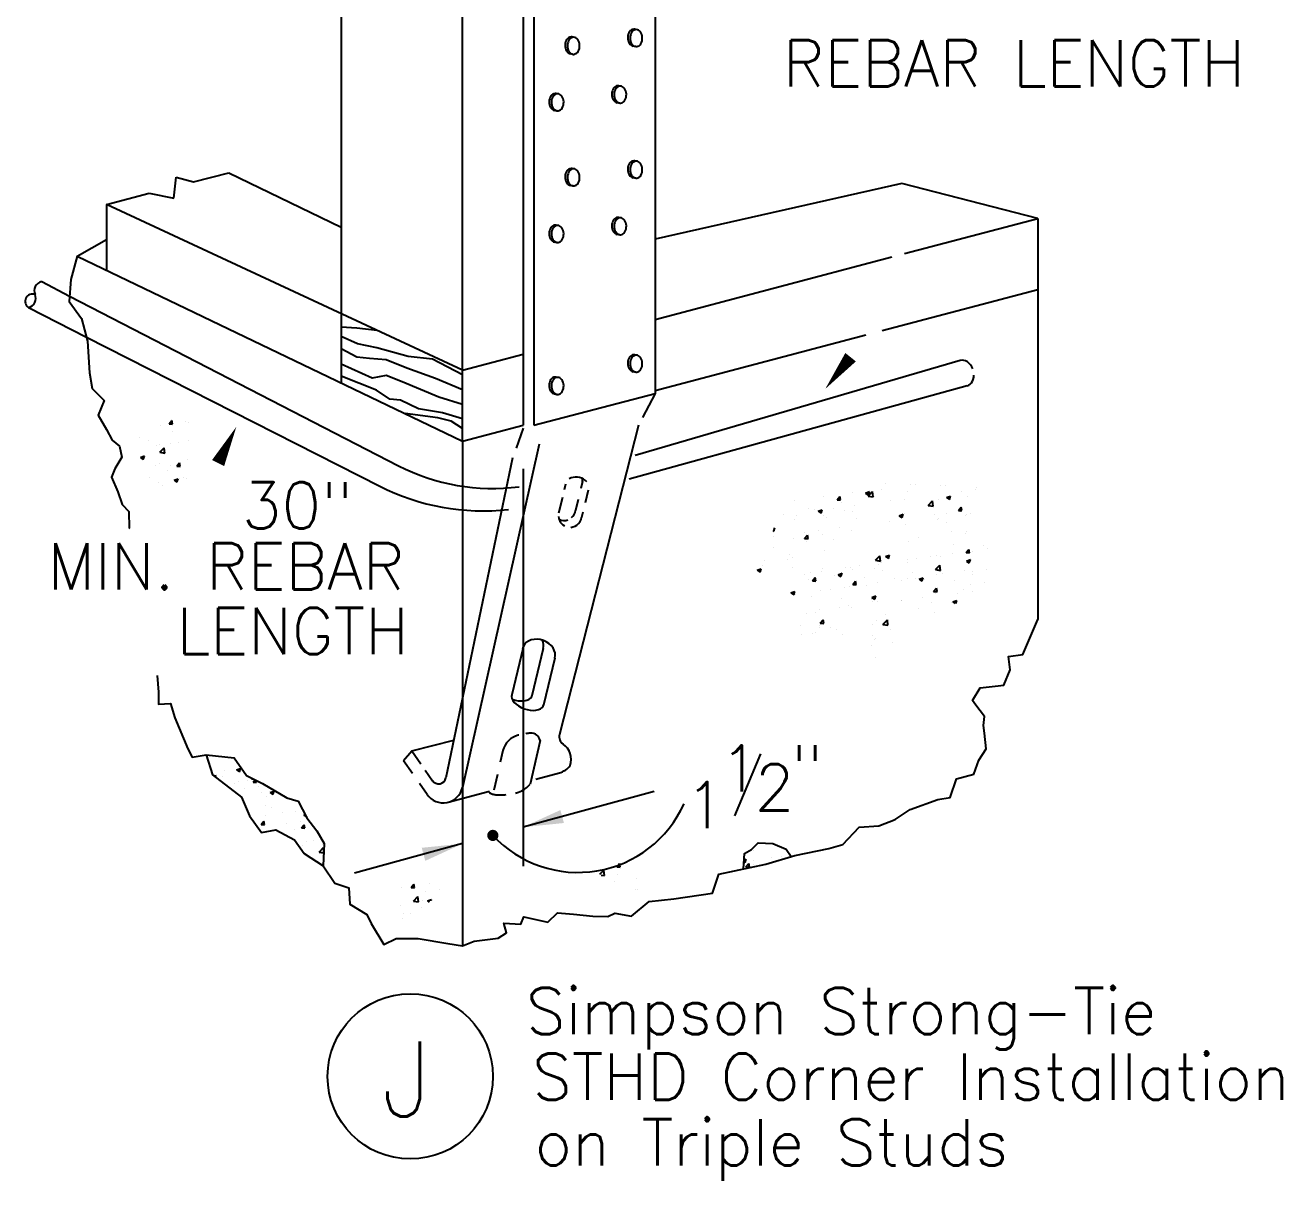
# Model space of a CAD drawing. Header units: inches. Extents: x 683 to 9753, y -6805 to 20230.
# Drawn here: x 8906.9 to 9042.7, y -3505.4 to -3380.5 of the extents above; entities that cross this region are included whole.
import ezdxf
from ezdxf.enums import TextEntityAlignment as Align

# ---------------------------------------------------------------- set-up
doc = ezdxf.new("R2010")
doc.units = ezdxf.units.IN
doc.header["$LTSCALE"] = 48
doc.header["$MEASUREMENT"] = 0
doc.linetypes.add('HIDDEN', pattern=[0.375, 0.25, -0.125])
for name, color, linetype in [('Dim', 1, 'Continuous'), ('DPIS-BL', 9, 'Continuous'), ('DPIS-TEXT', 7, 'Continuous')]:
    doc.layers.add(name, color=color, linetype=linetype)
doc.styles.add('SIMPLEX', font='simplex.shx', dxfattribs={"oblique": 15, "height": 4})
doc.styles.get("Standard").update_dxf_attribs({"font": 'simplex.shx', "oblique": 15})

# ---------------------------------------------------------------- blocks, each defined once
blk = doc.blocks.new('A$C1BDB07E1')
at = {"color": 6}
blk.add_circle((156.99, -286.81), 8.93, dxfattribs=at)
at = {"layer": 'Dim', "color": 6}
for p, q in [((169.2, -96.19), (169.2, -216.43)), ((149.54, -101.6), (149.54, -211.86)), ((162.65, -218.16), (162.65, -103.88)), ((131.44, -191.89), (131.71, -189.63)), ((131.71, -189.63), (133.59, -190.13)), ((133.59, -190.13), (137.39, -189.15)), ((137.39, -189.15), (149.54, -195.04)), ((124.17, -192.57), (128.79, -191.37)), ((128.79, -191.37), (131.44, -191.89)), ((210.11, -190.31), (183.43, -196.33)), ((210.11, -190.31), (209.47, -190.46)), ((224.78, -194.1), (210.11, -190.31)), ((162.65, -210.48), (124.17, -192.57)), ((124.17, -192.57), (124.17, -199.68)), ((210.37, -197.9), (224.78, -194.1)), ((224.78, -194.1), (224.78, -237.43)), ((121.01, -198.16), (124.17, -196.36)), ((121.01, -198.16), (162.65, -218.16)), ((183.43, -205), (209, -198.26)), ((207.98, -206.2), (224.78, -201.78)), ((183.43, -212.68), (206.22, -206.67)), ((162.65, -210.48), (169.2, -208.76)), ((162.65, -218.16), (169.2, -216.43))]:
    blk.add_line(p, q, dxfattribs=at)
at = {"layer": 'Dim', "color": 1}
for p, q in [((183.43, -107.42), (183.43, -213)), ((170.35, -108.92), (170.35, -216.45)), ((174.58, -176.36), (174.3, -176.31)), ((181.35, -175.53), (181.07, -175.48)), ((172.89, -180.63), (172.76, -180.6)), ((179.63, -181.64), (179.35, -181.6)), ((172.86, -182.47), (172.58, -182.43)), ((174.61, -188.74), (174.48, -188.71)), ((181.38, -187.91), (181.26, -187.88)), ((181.35, -189.75), (181.07, -189.71)), ((174.58, -190.58), (174.3, -190.54)), ((179.66, -194.02), (179.53, -193.99)), ((172.89, -194.85), (172.76, -194.82)), ((172.86, -196.7), (172.58, -196.65)), ((179.63, -195.87), (179.35, -195.82)), ((117.17, -200.92), (120.19, -202.48)), ((120.19, -202.48), (155.71, -220.82)), ((115.74, -203.72), (122.01, -206.91)), ((122.01, -206.91), (153.69, -223.02)), ((181.38, -208.86), (181.26, -208.84)), ((216.41, -209.44), (181.27, -219.71)), ((172.89, -211.27), (172.76, -211.24)), ((181.35, -210.71), (181.07, -210.67)), ((170.35, -216.45), (183.43, -213)), ((217.17, -212.19), (180.65, -222.26)), ((183.43, -213), (182.07, -215.61)), ((169.17, -216.77), (168.42, -218.91)), ((181.65, -216.42), (173.11, -249.85)), ((170.9, -218.48), (162.63, -255.59)), ((162.65, -218.16), (162.65, -272.71)), ((168.05, -219.96), (160.84, -254.56)), ((169.17, -221.16), (169.17, -264.11)), ((175.6, -222.52), (175.42, -223.27)), ((173.76, -222.8), (173.61, -223.43)), ((176.2, -223.46), (175.88, -224.84)), ((173.42, -224.24), (173.01, -225.94)), ((175.13, -224.48), (174.85, -225.65)), ((175.64, -225.84), (175.5, -226.4)), ((169.17, -240.45), (167.97, -245.56)), ((171.35, -240.58), (170.14, -245.69)), ((172.59, -241.6), (171.38, -246.71)), ((157.15, -251.64), (161.7, -250.46)), ((171.01, -250.52), (169.93, -255.25)), ((156.27, -252.67), (157.15, -251.64)), ((157.15, -251.64), (158.13, -253.05)), ((167, -251.58), (166.71, -252.85)), ((156.27, -252.67), (157.23, -254.06)), ((158.6, -253.72), (159.38, -254.86)), ((157.98, -255.14), (158.81, -256.33)), ((166.41, -254.19), (166.02, -255.88)), ((170.54, -254.68), (173.1, -254)), ((161.1, -257.18), (165.54, -256))]:
    blk.add_line(p, q, dxfattribs=at)
at = {"layer": 'Dim', "color": 2}
for p, q in [((181.38, -173.68), (181.26, -173.65)), ((174.61, -174.51), (174.48, -174.48)), ((179.66, -179.8), (179.53, -179.77)), ((172.86, -213.11), (172.58, -213.07)), ((131.17, -215.85), (131.17, -215.85)), ((130.01, -216.51), (130.01, -216.51)), ((130.93, -216.28), (131.22, -215.94)), ((130.93, -216.28), (131.29, -216.32)), ((131.2, -216.24), (131.2, -216.24)), ((131.29, -216.32), (131.22, -215.94)), ((131.34, -217.13), (131.34, -217.13)), ((132.73, -216.04), (132.73, -216.04)), ((133.08, -216.12), (133.08, -216.12)), ((127.79, -217.73), (127.79, -217.73)), ((128.68, -218.13), (128.68, -218.13)), ((129.93, -218.53), (129.93, -218.53)), ((131.13, -218.44), (131.13, -218.44)), ((131.93, -218.27), (131.93, -218.27)), ((133.01, -218.14), (133.01, -218.14)), ((127.85, -219.93), (128.28, -219.76)), ((127.85, -219.93), (128.15, -220.13)), ((128.15, -220.13), (128.28, -219.77)), ((129.6, -218.64), (129.6, -218.64)), ((129.92, -219.37), (130.39, -218.87)), ((129.92, -219.37), (130.46, -219.45)), ((130.46, -219.45), (130.39, -218.87)), ((129.52, -220.84), (129.52, -220.84)), ((129.86, -220.56), (129.86, -220.56)), ((131.09, -220.76), (131.09, -220.76)), ((131.77, -220.86), (132.07, -220.51)), ((131.77, -220.86), (132.14, -220.89)), ((131.83, -220.53), (131.83, -220.53)), ((132.14, -220.89), (132.07, -220.51)), ((132.93, -220.17), (132.93, -220.17)), ((128.78, -222.06), (128.78, -222.06)), ((129.78, -222.59), (129.78, -222.59)), ((130.74, -221.38), (130.74, -221.38)), ((131.48, -222.38), (131.91, -222.22)), ((131.48, -222.38), (131.78, -222.58)), ((131.78, -222.58), (131.91, -222.22)), ((132.02, -222.19), (132.02, -222.19)), ((132.54, -222.09), (132.54, -222.09)), ((132.86, -222.2), (132.86, -222.2)), ((130.23, -222.94), (130.23, -222.94)), ((204.8, -223.73), (204.8, -223.73)), ((206.18, -223.77), (206.61, -223.61)), ((206.18, -223.77), (206.48, -223.98)), ((206.44, -224.11), (206.91, -223.61)), ((206.48, -223.98), (206.61, -223.61)), ((206.98, -224.19), (206.91, -223.61)), ((207.88, -223.34), (207.88, -223.34)), ((208.36, -222.73), (208.36, -222.73)), ((210.7, -223.58), (210.7, -223.58)), ((211.04, -222.88), (211.04, -222.88)), ((211.61, -222.87), (211.61, -222.87)), ((214.24, -222.97), (214.24, -222.97)), ((214.86, -223), (214.86, -223)), ((216.49, -223.61), (216.49, -223.61)), ((218.02, -223.41), (218.02, -223.41)), ((218.11, -223.14), (218.11, -223.14)), ((198.52, -224.61), (198.52, -224.61)), ((201.68, -224.15), (201.68, -224.15)), ((203.11, -224.49), (203.41, -224.14)), ((203.11, -224.49), (203.48, -224.52)), ((203.48, -224.52), (203.41, -224.14)), ((203.6, -224.8), (203.6, -224.8)), ((204.98, -225.13), (204.98, -225.13)), ((206.44, -224.11), (206.98, -224.19)), ((207.15, -224.19), (207.15, -224.19)), ((208.82, -224.62), (208.82, -224.62)), ((210.35, -224.42), (210.35, -224.42)), ((212.93, -225.12), (213.41, -224.62)), ((212.93, -225.12), (213.47, -225.2)), ((213.47, -225.2), (213.41, -224.62)), ((214.09, -224.48), (214.09, -224.48)), ((214.93, -224.26), (215.35, -224.1)), ((214.93, -224.26), (215.23, -224.46)), ((215.23, -224.46), (215.35, -224.1)), ((216.21, -225.64), (216.5, -225.29)), ((216.57, -225.67), (216.5, -225.29)), ((217.16, -224.09), (217.16, -224.09)), ((197.31, -226.14), (197.31, -226.14)), ((198.45, -226.64), (198.45, -226.64)), ((198.71, -226.25), (198.71, -226.25)), ((200.05, -225.41), (200.05, -225.41)), ((200.68, -225.57), (200.68, -225.57)), ((201.07, -225.74), (201.49, -225.57)), ((201.07, -225.74), (201.37, -225.94)), ((201.15, -225.63), (201.15, -225.63)), ((201.37, -225.94), (201.49, -225.57)), ((201.61, -226.18), (201.61, -226.18)), ((201.96, -226.38), (201.96, -226.38)), ((202.67, -225.43), (202.67, -225.43)), ((203.93, -225.7), (203.93, -225.7)), ((204.73, -225.75), (204.73, -225.75)), ((205.21, -226.52), (205.21, -226.52)), ((209.81, -226.22), (210.24, -226.06)), ((209.81, -226.22), (210.12, -226.43)), ((210.12, -226.43), (210.24, -226.06)), ((210.42, -225.98), (210.42, -225.98)), ((213.67, -226.11), (213.67, -226.11)), ((213.99, -226.6), (213.99, -226.6)), ((214.02, -226.5), (214.02, -226.5)), ((214.89, -226.01), (214.89, -226.01)), ((216.21, -225.64), (216.57, -225.67)), ((216.42, -225.81), (216.42, -225.81)), ((216.92, -226.25), (216.92, -226.25)), ((217.09, -226.11), (217.09, -226.11)), ((217.54, -225.99), (217.54, -225.99)), ((196.19, -227.86), (196.26, -227.9)), ((196.26, -227.9), (196.38, -227.54)), ((196.36, -227.54), (196.38, -227.54)), ((199.55, -228.03), (199.55, -228.03)), ((201.07, -227.83), (201.07, -227.83)), ((203.38, -227.53), (203.38, -227.53)), ((204.66, -227.78), (204.66, -227.78)), ((208.74, -226.82), (208.74, -226.82)), ((210.44, -227.21), (210.44, -227.21)), ((214.95, -226.93), (214.95, -226.93)), ((215.45, -227.94), (215.45, -227.94)), ((217.12, -227.91), (217.12, -227.91)), ((196.22, -228.52), (196.22, -228.52)), ((198.37, -228.66), (198.37, -228.66)), ((199.47, -228.66), (199.47, -228.66)), ((199.59, -228.69), (199.89, -228.34)), ((199.59, -228.69), (199.96, -228.72)), ((199.8, -229.04), (199.8, -229.04)), ((199.96, -228.72), (199.89, -228.34)), ((201.53, -228.21), (201.53, -228.21)), ((202.71, -228.8), (202.71, -228.8)), ((210.82, -228.96), (210.82, -228.96)), ((211.9, -228.55), (211.9, -228.55)), ((215.71, -229.35), (215.71, -229.35)), ((217.02, -228.14), (217.02, -228.14)), ((196.25, -229.65), (196.25, -229.65)), ((197.95, -230.43), (197.95, -230.43)), ((198.3, -230.69), (198.3, -230.69)), ((201.78, -229.93), (201.78, -229.93)), ((207.25, -231.04), (207.72, -230.55)), ((207.79, -231.13), (207.72, -230.55)), ((208.33, -230.64), (208.76, -230.47)), ((208.33, -230.64), (208.64, -230.84)), ((208.64, -230.84), (208.76, -230.47)), ((213.21, -230.61), (213.21, -230.61)), ((213.87, -230.56), (213.87, -230.56)), ((214.23, -230.68), (214.23, -230.68)), ((215.52, -230.31), (215.52, -230.31)), ((216.94, -230.17), (216.94, -230.17)), ((217.05, -230.21), (217.35, -229.86)), ((217.05, -230.21), (217.42, -230.24)), ((217.42, -230.25), (217.35, -229.86)), ((217.78, -230.07), (217.78, -230.07)), ((218.96, -229.48), (218.96, -229.48)), ((219.36, -229.8), (219.36, -229.8)), ((194.47, -232.11), (194.9, -231.95)), ((194.47, -232.11), (194.78, -232.32)), ((194.78, -232.32), (194.9, -231.95)), ((195.03, -231.63), (195.03, -231.63)), ((195.22, -231.08), (195.22, -231.08)), ((197.71, -230.98), (197.71, -230.98)), ((198.28, -231.77), (198.28, -231.77)), ((201.53, -231.91), (201.53, -231.91)), ((204.02, -231.82), (204.02, -231.82)), ((204.51, -231.83), (204.51, -231.83)), ((204.78, -232.04), (204.78, -232.04)), ((205.54, -231.62), (205.54, -231.62)), ((207.13, -231.89), (207.13, -231.89)), ((207.25, -231.04), (207.79, -231.13)), ((207.58, -231.44), (207.58, -231.44)), ((207.85, -231.32), (207.85, -231.32)), ((210.68, -231.28), (210.68, -231.28)), ((210.74, -230.98), (210.74, -230.98)), ((211.69, -230.81), (211.69, -230.81)), ((213.74, -232.05), (214.21, -231.56)), ((213.74, -232.05), (214.28, -232.13)), ((214.28, -232.14), (214.21, -231.56)), ((217.08, -231.12), (217.51, -230.96)), ((217.08, -231.12), (217.38, -231.33)), ((217.38, -231.33), (217.51, -230.96)), ((219.29, -232), (219.29, -232)), ((199.56, -232.59), (199.56, -232.59)), ((200.03, -233.11), (200.03, -233.11)), ((200.18, -232.33), (200.18, -232.33)), ((200.44, -233.26), (200.73, -232.91)), ((200.44, -233.26), (200.8, -233.3)), ((200.8, -233.3), (200.73, -232.91)), ((201.38, -232.26), (201.38, -232.26)), ((202.81, -232.72), (202.81, -232.72)), ((203.22, -232.6), (203.65, -232.44)), ((203.22, -232.6), (203.52, -232.8)), ((203.52, -232.8), (203.65, -232.44)), ((203.58, -232.5), (203.58, -232.5)), ((204.8, -233.65), (205.1, -233.3)), ((205.17, -233.68), (205.1, -233.3)), ((206.06, -232.86), (206.06, -232.86)), ((207.51, -233.47), (207.51, -233.47)), ((208.03, -232.18), (208.03, -232.18)), ((209.31, -233), (209.31, -233)), ((210.09, -233.21), (210.09, -233.21)), ((210.67, -233.01), (210.67, -233.01)), ((211.28, -232.32), (211.28, -232.32)), ((211.61, -233.01), (211.61, -233.01)), ((211.97, -233.09), (212.39, -232.92)), ((211.97, -233.09), (212.27, -233.29)), ((212.27, -233.29), (212.39, -232.92)), ((212.56, -233.14), (212.56, -233.14)), ((213.79, -232.58), (213.79, -232.58)), ((214.52, -232.46), (214.52, -232.46)), ((215.81, -233.27), (215.81, -233.27)), ((216.87, -232.19), (216.87, -232.19)), ((217.76, -232.2), (217.76, -232.2)), ((217.77, -232.59), (217.77, -232.59)), ((219.06, -233.41), (219.06, -233.41)), ((198.11, -234.56), (198.53, -234.4)), ((198.11, -234.56), (198.41, -234.77)), ((198.41, -234.77), (198.53, -234.4)), ((198.57, -234.73), (198.57, -234.73)), ((201.31, -234.28), (201.31, -234.28)), ((202.42, -234.22), (202.42, -234.22)), ((203.94, -234.02), (203.94, -234.02)), ((204.43, -233.86), (204.43, -233.86)), ((204.8, -233.65), (205.17, -233.68)), ((206.25, -233.72), (206.25, -233.72)), ((213.53, -234.41), (213.83, -234.06)), ((213.53, -234.41), (213.9, -234.44)), ((213.72, -234.61), (213.72, -234.61)), ((213.9, -234.44), (213.83, -234.06)), ((213.98, -234.31), (213.98, -234.31)), ((216.16, -234.61), (216.16, -234.61)), ((216.79, -234.22), (216.79, -234.22)), ((217.52, -233.7), (217.52, -233.7)), ((217.68, -234.4), (217.68, -234.4)), ((200.32, -235), (200.32, -235)), ((203.33, -236.13), (203.33, -236.13)), ((203.57, -235.14), (203.57, -235.14)), ((204.36, -235.88), (204.36, -235.88)), ((204.65, -236.12), (204.65, -236.12)), ((206.82, -235.27), (206.82, -235.27)), ((206.85, -235.05), (207.28, -234.89)), ((206.85, -235.05), (207.16, -235.25)), ((206.88, -235.52), (206.88, -235.52)), ((207.16, -235.25), (207.28, -234.89)), ((207.43, -235.49), (207.43, -235.49)), ((210.01, -235.41), (210.01, -235.41)), ((210.07, -235.41), (210.07, -235.41)), ((212.32, -235.11), (212.32, -235.11)), ((213.31, -235.55), (213.31, -235.55)), ((215.43, -235.64), (215.43, -235.64)), ((215.6, -235.54), (216.02, -235.37)), ((215.6, -235.54), (215.87, -235.72)), ((215.92, -235.69), (216.02, -235.37)), ((199.78, -236.74), (199.78, -236.74)), ((200.82, -236.63), (200.82, -236.63)), ((201.24, -236.31), (201.24, -236.31)), ((201.28, -237.84), (201.58, -237.49)), ((201.65, -237.87), (201.58, -237.49)), ((207.36, -237.52), (207.36, -237.52)), ((208.05, -237.98), (208.53, -237.49)), ((208.34, -236.86), (208.34, -236.86)), ((208.59, -238.06), (208.53, -237.49)), ((211.88, -236.25), (211.88, -236.25)), ((213.65, -236.63), (213.65, -236.63)), ((199.13, -238.11), (199.13, -238.11)), ((200.42, -238.93), (200.42, -238.93)), ((200.74, -238.82), (200.74, -238.82)), ((201.16, -238.34), (201.16, -238.34)), ((201.24, -238.08), (201.24, -238.08)), ((201.28, -237.84), (201.65, -237.87)), ((202.38, -238.25), (202.38, -238.25)), ((203.04, -238.52), (203.04, -238.52)), ((206.89, -238.02), (206.89, -238.02)), ((208.05, -237.98), (208.59, -238.06)), ((208.41, -237.81), (208.41, -237.81)), ((208.88, -238.52), (208.88, -238.52)), ((199.22, -239.03), (199.22, -239.03)), ((203.67, -239.06), (203.67, -239.06)), ((206.81, -240.22), (206.81, -240.22)), ((206.91, -239.2), (206.91, -239.2)), ((207.11, -239.6), (207.11, -239.6)), ((207.29, -239.54), (207.29, -239.54)), ((209.12, -239.91), (209.12, -239.91)), ((207.21, -241.57), (207.21, -241.57)), ((135.42, -253.33), (135.42, -253.33)), ((136.87, -253.8), (136.87, -253.8)), ((138.23, -253.7), (138.65, -253.54)), ((138.23, -253.7), (138.53, -253.91)), ((138.53, -253.91), (138.65, -253.54)), ((135.85, -254.4), (135.96, -254.27)), ((136.01, -254.53), (135.96, -254.27)), ((136.72, -254.39), (136.72, -254.39)), ((138, -255.2), (138, -255.2)), ((138.48, -254.93), (138.48, -254.93)), ((139.43, -254.81), (139.43, -254.81)), ((139.84, -254.64), (139.89, -254.58)), ((139.84, -254.64), (140.09, -254.68)), ((140.03, -255), (140.24, -254.75)), ((140.03, -255), (140.39, -255.03)), ((140.39, -255.03), (140.35, -254.81)), ((139.11, -255.7), (139.11, -255.7)), ((140.63, -255.5), (140.63, -255.5)), ((140.88, -256.14), (140.88, -256.14)), ((141.25, -255.34), (141.25, -255.34)), ((141.48, -256.57), (141.48, -256.57)), ((141.86, -256.15), (142.29, -255.99)), ((141.86, -256.15), (142.16, -256.36)), ((142.16, -256.36), (142.29, -255.99)), ((183.34, -256.02), (169.17, -259.88)), ((141.34, -257.59), (141.34, -257.59)), ((142.01, -257.75), (142.01, -257.75)), ((145.25, -257.89), (145.25, -257.89)), ((140.87, -259.58), (141.17, -259.23)), ((141.24, -259.61), (141.17, -259.23)), ((141.4, -258.59), (141.4, -258.59)), ((143.21, -258.27), (143.21, -258.27)), ((144.56, -258.14), (144.56, -258.14)), ((145.1, -259.29), (145.1, -259.29)), ((145.49, -258.6), (145.66, -258.54)), ((145.49, -258.6), (145.8, -258.81)), ((145.8, -258.81), (145.8, -258.81)), ((140.87, -259.58), (141.24, -259.61)), ((143.58, -259.49), (143.58, -259.49)), ((144.49, -260.16), (144.49, -260.16)), ((145.24, -259.96), (145.53, -259.61)), ((145.24, -259.96), (145.6, -259.99)), ((145.6, -259.99), (145.53, -259.61)), ((144.07, -261), (144.07, -261)), ((145.35, -261.82), (145.35, -261.82)), ((145.81, -261.38), (145.81, -261.38)), ((146.51, -261.29), (146.51, -261.29)), ((147.32, -261.14), (147.32, -261.14)), ((147.54, -261.76), (147.54, -261.76)), ((162.65, -261.66), (150.96, -264.85)), ((147.14, -262.58), (147.61, -262.09)), ((147.14, -262.58), (147.66, -262.66)), ((147.66, -262.53), (147.61, -262.09)), ((193.04, -263.42), (193.28, -263.33)), ((193.16, -263.69), (193.28, -263.33)), ((194.09, -262.42), (194.09, -262.42)), ((196.05, -263.2), (196.05, -263.2)), ((197.11, -263.1), (197.11, -263.1)), ((147.46, -263.79), (147.46, -263.79)), ((177.48, -264.96), (177.89, -264.53)), ((177.96, -265.11), (177.89, -264.53)), ((179.31, -264.16), (179.6, -263.82)), ((179.31, -264.16), (179.67, -264.2)), ((179.67, -264.2), (179.6, -263.82)), ((193.03, -263.61), (193.16, -263.69)), ((193.11, -263.91), (193.11, -263.91)), ((193.25, -264.16), (193.55, -263.81)), ((193.25, -264.16), (193.62, -264.19)), ((193.62, -264.19), (193.55, -263.81)), ((194.04, -263.49), (194.04, -263.49)), ((194.08, -263.88), (194.08, -263.88)), ((196.95, -263.41), (196.95, -263.41)), ((157.1, -266.39), (157.39, -266.04)), ((157.46, -266.42), (157.39, -266.04)), ((159.11, -265.93), (159.11, -265.93)), ((177.6, -265.06), (177.96, -265.11)), ((179.08, -265.75), (179.08, -265.75)), ((179.4, -264.97), (179.4, -264.97)), ((181.39, -265.45), (181.39, -265.45)), ((155.99, -266.36), (155.99, -266.36)), ((157.1, -266.39), (157.46, -266.42)), ((157.34, -267.88), (157.81, -267.39)), ((157.88, -267.96), (157.81, -267.39)), ((158.66, -266.79), (158.66, -266.79)), ((160.18, -266.59), (160.18, -266.59)), ((181.31, -266.58), (181.31, -266.58)), ((181.53, -266.58), (181.53, -266.58)), ((155.91, -268.39), (155.91, -268.39)), ((157.34, -267.88), (157.88, -267.96)), ((158.21, -268.56), (158.21, -268.56)), ((158.28, -267.81), (158.28, -267.81)), ((158.86, -267.85), (159.29, -267.68)), ((158.86, -267.85), (159.04, -267.97)), ((159.04, -267.96), (159.04, -267.96)), ((159.24, -267.82), (159.29, -267.68)), ((156.19, -269.76), (156.19, -269.76)), ((156.24, -269.24), (156.24, -269.24)), ((157.06, -269.19), (157.06, -269.19))]:
    blk.add_line(p, q, dxfattribs=at)
at = {"layer": 'Dim', "color": 1, "flags": 128}
for points in [[(181.26, -173.65), (181.13, -173.64), (181.01, -173.66), (180.89, -173.71), (180.78, -173.8), (180.68, -173.91), (180.6, -174.04), (180.54, -174.19), (180.5, -174.35), (180.49, -174.52), (180.49, -174.7), (180.52, -174.87), (180.57, -175.02), (180.64, -175.16), (180.73, -175.29), (180.84, -175.38), (180.95, -175.45), (181.07, -175.48)], [(174.48, -174.48), (174.36, -174.47), (174.24, -174.49), (174.12, -174.55), (174.01, -174.63), (173.91, -174.74), (173.83, -174.87), (173.77, -175.02), (173.73, -175.18), (173.71, -175.36), (173.72, -175.53), (173.75, -175.7), (173.8, -175.85), (173.87, -176), (173.96, -176.12), (174.06, -176.21), (174.18, -176.28), (174.3, -176.31)], [(179.53, -179.77), (179.41, -179.75), (179.28, -179.78), (179.17, -179.83), (179.06, -179.91), (178.96, -180.02), (178.88, -180.15), (178.82, -180.3), (178.78, -180.47), (178.76, -180.64), (178.77, -180.81), (178.8, -180.98), (178.85, -181.14), (178.92, -181.28), (179.01, -181.4), (179.11, -181.49), (179.23, -181.56), (179.35, -181.6)], [(172.76, -180.6), (172.64, -180.59), (172.51, -180.61), (172.39, -180.66), (172.28, -180.74), (172.19, -180.85), (172.11, -180.98), (172.05, -181.13), (172.01, -181.3), (171.99, -181.47), (172, -181.64), (172.03, -181.81), (172.08, -181.97), (172.15, -182.11), (172.24, -182.23), (172.34, -182.33), (172.46, -182.39), (172.58, -182.43)], [(174.48, -188.71), (174.36, -188.7), (174.24, -188.72), (174.12, -188.77), (174.01, -188.85), (173.91, -188.96), (173.83, -189.09), (173.77, -189.24), (173.73, -189.41), (173.71, -189.58), (173.72, -189.75), (173.75, -189.92), (173.8, -190.08), (173.87, -190.22), (173.96, -190.34), (174.06, -190.44), (174.18, -190.5), (174.3, -190.54)], [(181.26, -187.88), (181.13, -187.87), (181.01, -187.89), (180.89, -187.94), (180.78, -188.02), (180.68, -188.13), (180.6, -188.26), (180.54, -188.41), (180.5, -188.58), (180.49, -188.75), (180.49, -188.92), (180.52, -189.09), (180.57, -189.25), (180.64, -189.39), (180.73, -189.51), (180.84, -189.6), (180.95, -189.67), (181.07, -189.71)], [(179.53, -193.99), (179.41, -193.98), (179.28, -194), (179.17, -194.05), (179.06, -194.13), (178.96, -194.24), (178.88, -194.38), (178.82, -194.53), (178.78, -194.69), (178.76, -194.86), (178.77, -195.03), (178.8, -195.2), (178.85, -195.36), (178.92, -195.5), (179.01, -195.62), (179.11, -195.72), (179.23, -195.79), (179.35, -195.82)], [(172.76, -194.82), (172.64, -194.81), (172.51, -194.83), (172.39, -194.88), (172.28, -194.97), (172.19, -195.07), (172.11, -195.21), (172.05, -195.36), (172.01, -195.52), (171.99, -195.69), (172, -195.87), (172.03, -196.03), (172.08, -196.19), (172.15, -196.33), (172.24, -196.45), (172.34, -196.55), (172.46, -196.62), (172.58, -196.65)], [(181.26, -208.84), (181.13, -208.82), (181.01, -208.84), (180.89, -208.9), (180.78, -208.98), (180.68, -209.09), (180.6, -209.22), (180.54, -209.37), (180.5, -209.54), (180.49, -209.71), (180.49, -209.88), (180.52, -210.05), (180.57, -210.21), (180.64, -210.35), (180.73, -210.47), (180.84, -210.56), (180.95, -210.63), (181.07, -210.67)], [(217.75, -210.35), (217.64, -210.12), (217.51, -209.92), (217.35, -209.74), (217.18, -209.59), (216.99, -209.49), (216.79, -209.43), (216.6, -209.41), (216.41, -209.44)], [(172.76, -211.24), (172.64, -211.23), (172.51, -211.25), (172.39, -211.3), (172.28, -211.38), (172.19, -211.49), (172.11, -211.62), (172.05, -211.77), (172.01, -211.94), (171.99, -212.11), (172, -212.28), (172.03, -212.45), (172.08, -212.61), (172.15, -212.75), (172.24, -212.87), (172.34, -212.97), (172.46, -213.03), (172.58, -213.07)], [(217.17, -212.19), (217.34, -212.12), (217.49, -212.01), (217.63, -211.87), (217.73, -211.69), (217.81, -211.49), (217.86, -211.26), (217.88, -211.03)], [(176.05, -222.57), (175.91, -222.41), (175.72, -222.28), (175.52, -222.17), (175.29, -222.1), (175.05, -222.05), (174.81, -222.05), (174.58, -222.08), (174.37, -222.14), (174.17, -222.23)], [(175.58, -222.59), (175.61, -222.47), (175.61, -222.34), (175.59, -222.21)], [(173, -226.3), (173.03, -226.51), (173.1, -226.71), (173.2, -226.9), (173.32, -227.07), (173.48, -227.21), (173.65, -227.33)], [(173.06, -226.61), (173.29, -226.7), (173.53, -226.73), (173.78, -226.72), (174.02, -226.66)], [(174.32, -227.48), (174.56, -227.44), (174.79, -227.35), (175, -227.23), (175.18, -227.06), (175.33, -226.86), (175.44, -226.64), (175.5, -226.4)], [(174.4, -226.43), (174.56, -226.27), (174.7, -226.09), (174.79, -225.88), (174.85, -225.65)], [(172.59, -241.6), (172.64, -241.33), (172.63, -241.05), (172.55, -240.77), (172.41, -240.5), (172.22, -240.25), (171.97, -240.02), (171.68, -239.84), (171.37, -239.7), (171.03, -239.61), (170.69, -239.57), (170.36, -239.58), (170.04, -239.65), (169.76, -239.77), (169.51, -239.94), (169.32, -240.15), (169.19, -240.39), (169.12, -240.66)], [(171.35, -240.58), (171.4, -240.36), (171.4, -240.13), (171.36, -239.9), (171.28, -239.67)], [(167.97, -245.56), (167.93, -245.76), (167.97, -245.96), (168.06, -246.18), (168.21, -246.39), (168.42, -246.6), (168.67, -246.78), (168.96, -246.95), (169.28, -247.08), (169.61, -247.18), (169.94, -247.24), (170.26, -247.26), (170.56, -247.24), (170.83, -247.18), (171.05, -247.09), (171.23, -246.95), (171.35, -246.79), (171.41, -246.61)], [(167.99, -246.04), (168.33, -246.15), (168.66, -246.21), (168.99, -246.24), (169.3, -246.22), (169.57, -246.17), (169.8, -246.07), (169.99, -245.94), (170.11, -245.77), (170.17, -245.58)], [(165.43, -256.03), (165.46, -256.07), (165.5, -256.11), (165.54, -256.15), (165.59, -256.19), (165.65, -256.22), (165.72, -256.25), (165.79, -256.28), (165.87, -256.3), (165.95, -256.33), (166.04, -256.35), (166.14, -256.36), (166.24, -256.38), (166.35, -256.39), (166.46, -256.39), (166.58, -256.4), (166.7, -256.4), (166.82, -256.4), (166.95, -256.39), (167.08, -256.39), (167.22, -256.38), (167.35, -256.36)], [(168.35, -256.19), (168.7, -256.08), (169.03, -255.94), (169.32, -255.78), (169.58, -255.61), (169.78, -255.43), (169.93, -255.25)]]:
    blk.add_lwpolyline(points, dxfattribs=at)
for points in [[(181.4, -173.68), (181.28, -173.7), (181.16, -173.75), (181.04, -173.83), (180.94, -173.94), (180.86, -174.07), (180.8, -174.22), (180.76, -174.39), (180.74, -174.56), (180.75, -174.74), (180.78, -174.91), (180.83, -175.07), (180.9, -175.21), (180.99, -175.33), (181.1, -175.43), (181.22, -175.49), (181.34, -175.53), (181.47, -175.53), (181.59, -175.49), (181.71, -175.43), (181.81, -175.33), (181.9, -175.21), (181.98, -175.07), (182.03, -174.91), (182.06, -174.74), (182.06, -174.56), (182.05, -174.39), (182.01, -174.22), (181.94, -174.07), (181.86, -173.94), (181.76, -173.83), (181.65, -173.75), (181.53, -173.7)], [(174.63, -174.51), (174.5, -174.53), (174.38, -174.58), (174.27, -174.66), (174.17, -174.77), (174.09, -174.9), (174.03, -175.05), (173.99, -175.22), (173.97, -175.39), (173.97, -175.57), (174, -175.74), (174.06, -175.9), (174.13, -176.04), (174.22, -176.16), (174.33, -176.26), (174.44, -176.32), (174.57, -176.36), (174.69, -176.36), (174.82, -176.32), (174.93, -176.26), (175.04, -176.16), (175.13, -176.04), (175.2, -175.9), (175.26, -175.74), (175.29, -175.57), (175.29, -175.39), (175.27, -175.22), (175.23, -175.05), (175.17, -174.9), (175.09, -174.77), (174.99, -174.66), (174.88, -174.58), (174.76, -174.53)], [(179.68, -179.8), (179.55, -179.81), (179.43, -179.86), (179.32, -179.94), (179.22, -180.05), (179.14, -180.18), (179.08, -180.34), (179.03, -180.5), (179.02, -180.68), (179.02, -180.85), (179.05, -181.02), (179.1, -181.18), (179.18, -181.33), (179.27, -181.45), (179.37, -181.54), (179.49, -181.61), (179.62, -181.64), (179.74, -181.64), (179.87, -181.61), (179.98, -181.54), (180.09, -181.45), (180.18, -181.33), (180.25, -181.18), (180.31, -181.02), (180.33, -180.85), (180.34, -180.68), (180.32, -180.5), (180.28, -180.34), (180.22, -180.18), (180.14, -180.05), (180.04, -179.94), (179.93, -179.86), (179.8, -179.81)], [(172.91, -180.63), (172.78, -180.64), (172.66, -180.69), (172.55, -180.77), (172.45, -180.88), (172.37, -181.02), (172.3, -181.17), (172.26, -181.33), (172.24, -181.51), (172.25, -181.68), (172.28, -181.85), (172.33, -182.01), (172.4, -182.16), (172.5, -182.28), (172.6, -182.37), (172.72, -182.44), (172.84, -182.47), (172.97, -182.47), (173.09, -182.44), (173.21, -182.37), (173.32, -182.28), (173.41, -182.16), (173.48, -182.01), (173.53, -181.85), (173.56, -181.68), (173.57, -181.51), (173.55, -181.33), (173.51, -181.17), (173.45, -181.02), (173.36, -180.88), (173.26, -180.77), (173.15, -180.69), (173.03, -180.64)], [(181.4, -187.91), (181.28, -187.92), (181.16, -187.97), (181.04, -188.05), (180.94, -188.16), (180.86, -188.29), (180.8, -188.45), (180.76, -188.61), (180.74, -188.79), (180.75, -188.96), (180.78, -189.13), (180.83, -189.29), (180.9, -189.44), (180.99, -189.56), (181.1, -189.65), (181.22, -189.72), (181.34, -189.75), (181.47, -189.75), (181.59, -189.72), (181.71, -189.65), (181.81, -189.56), (181.9, -189.44), (181.98, -189.29), (182.03, -189.13), (182.06, -188.96), (182.06, -188.79), (182.05, -188.61), (182.01, -188.45), (181.94, -188.29), (181.86, -188.16), (181.76, -188.05), (181.65, -187.97), (181.53, -187.92)], [(174.63, -188.74), (174.5, -188.75), (174.38, -188.8), (174.27, -188.88), (174.17, -188.99), (174.09, -189.13), (174.03, -189.28), (173.99, -189.44), (173.97, -189.62), (173.97, -189.79), (174, -189.96), (174.06, -190.12), (174.13, -190.27), (174.22, -190.39), (174.33, -190.48), (174.44, -190.55), (174.57, -190.58), (174.69, -190.58), (174.82, -190.55), (174.93, -190.48), (175.04, -190.39), (175.13, -190.27), (175.2, -190.12), (175.26, -189.96), (175.29, -189.79), (175.29, -189.62), (175.27, -189.44), (175.23, -189.28), (175.17, -189.13), (175.09, -188.99), (174.99, -188.88), (174.88, -188.8), (174.76, -188.75)], [(179.68, -194.02), (179.55, -194.04), (179.43, -194.09), (179.32, -194.17), (179.22, -194.27), (179.14, -194.41), (179.08, -194.56), (179.03, -194.73), (179.02, -194.9), (179.02, -195.08), (179.05, -195.25), (179.1, -195.41), (179.18, -195.55), (179.27, -195.67), (179.37, -195.77), (179.49, -195.83), (179.62, -195.86), (179.74, -195.86), (179.87, -195.83), (179.98, -195.77), (180.09, -195.67), (180.18, -195.55), (180.25, -195.41), (180.31, -195.25), (180.33, -195.08), (180.34, -194.9), (180.32, -194.73), (180.28, -194.56), (180.22, -194.41), (180.14, -194.27), (180.04, -194.17), (179.93, -194.09), (179.8, -194.04)], [(172.91, -194.85), (172.78, -194.87), (172.66, -194.92), (172.55, -195), (172.45, -195.11), (172.37, -195.24), (172.3, -195.39), (172.26, -195.56), (172.24, -195.73), (172.25, -195.91), (172.28, -196.08), (172.33, -196.24), (172.4, -196.38), (172.5, -196.5), (172.6, -196.6), (172.72, -196.66), (172.84, -196.7), (172.97, -196.7), (173.09, -196.66), (173.21, -196.6), (173.32, -196.5), (173.41, -196.38), (173.48, -196.24), (173.53, -196.08), (173.56, -195.91), (173.57, -195.73), (173.55, -195.56), (173.51, -195.39), (173.45, -195.24), (173.36, -195.11), (173.26, -195), (173.15, -194.92), (173.03, -194.87)], [(181.4, -208.86), (181.28, -208.88), (181.16, -208.93), (181.04, -209.01), (180.94, -209.12), (180.86, -209.25), (180.8, -209.4), (180.76, -209.57), (180.74, -209.74), (180.75, -209.92), (180.78, -210.09), (180.83, -210.25), (180.9, -210.39), (180.99, -210.52), (181.1, -210.61), (181.22, -210.68), (181.34, -210.71), (181.47, -210.71), (181.59, -210.68), (181.71, -210.61), (181.81, -210.52), (181.9, -210.39), (181.98, -210.25), (182.03, -210.09), (182.06, -209.92), (182.06, -209.74), (182.05, -209.57), (182.01, -209.4), (181.94, -209.25), (181.86, -209.12), (181.76, -209.01), (181.65, -208.93), (181.53, -208.88)], [(172.91, -211.27), (172.78, -211.28), (172.66, -211.33), (172.55, -211.41), (172.45, -211.52), (172.37, -211.65), (172.3, -211.81), (172.26, -211.97), (172.24, -212.15), (172.25, -212.32), (172.28, -212.49), (172.33, -212.65), (172.4, -212.8), (172.5, -212.92), (172.6, -213.01), (172.72, -213.08), (172.84, -213.11), (172.97, -213.11), (173.09, -213.08), (173.21, -213.01), (173.32, -212.92), (173.41, -212.8), (173.48, -212.65), (173.53, -212.49), (173.56, -212.32), (173.57, -212.15), (173.55, -211.97), (173.51, -211.81), (173.45, -211.65), (173.36, -211.52), (173.26, -211.41), (173.15, -211.33), (173.03, -211.28)]]:
    blk.add_lwpolyline(points, close=True, dxfattribs=at)
at = {"layer": 'Dim', "color": 2}
for points in [[(201.83, -212.51, 0, 1.46, 0), (204.56, -209.09, 0, 0, 0.357655), (204.18, -182.52, 0, 0, 4.480595)], [(138.2, -216.61, 0, 1.46, 0), (136.23, -220.53, 0, 0, 0.507674), (138.51, -224.98, 0, 0, 2.252562)]]:
    blk.add_lwpolyline(points, format="xyseb", dxfattribs=at)
at = {"layer": 'Dim', "color": 6}
for points in [[(121.01, -198.16), (120.32, -200.69), (120.14, -203.07), (121.47, -204.92), (122.13, -207.36), (122.34, -210.77), (122.61, -212.47), (123.91, -213.78), (123.27, -215.35), (124.19, -216.91), (124.8, -218.07), (125.57, -218.69), (125.84, -219.88), (125.08, -221.17), (124.73, -222.05), (125.4, -223.64), (125.86, -225.02), (126.6, -225.77), (126.64, -227.56), (126.65, -227.61)], [(129.64, -243.48), (129.78, -245.28), (129.8, -246.57), (131.08, -246.53), (131.56, -248.07), (132.96, -251.41), (133.42, -252.32), (134.95, -252.07), (137.97, -252.4), (139.3, -254.28), (141.03, -255.15), (143.64, -256.71), (144.88, -257.06), (145.83, -258.87), (146.91, -260.28), (147.7, -261.65), (147.59, -264.07), (148.85, -265.94), (150.37, -266.44), (150.45, -268.2), (152.28, -269.32), (152.77, -270.29), (154.15, -272.57), (155.46, -271.91), (157.83, -271.91), (161.04, -272.46), (162.65, -272.71), (163.91, -272.2), (166.47, -271.88), (167.38, -271.29), (167.11, -270.25), (168.95, -270.37), (169.26, -269.56), (171.85, -270.15), (172.88, -269.14), (174.63, -269.29), (176.72, -269.51), (178.34, -269.54), (179.09, -269.19), (180.89, -269.5), (182.81, -267.93), (185.46, -267.61), (189.65, -267), (190.32, -264.96), (195.41, -263.88), (198.54, -262.94), (202.22, -262.18), (203.72, -261.76), (205.49, -259.88), (207.61, -259.75), (209.39, -259.06), (210.99, -257.96), (214, -256.88), (215.31, -256.66), (216.01, -254.65), (217.89, -254.15), (218.4, -252.64), (219.19, -251.42), (219.02, -249.73), (218.9, -248.91), (219.01, -247.91), (218.08, -246.69), (217.74, -246.19), (218.57, -244.81), (220.19, -244.65), (221.1, -244.52), (221.8, -242.86), (221.62, -241.42), (223.18, -241.22), (224.78, -237.43)], [(134.95, -252.07), (135.62, -254.23), (138.74, -256.63), (139.63, -258.64), (140.92, -260.45), (142.48, -260.16), (144.47, -261.26), (145.54, -262.73), (147.59, -264.07)]]:
    blk.add_lwpolyline(points, dxfattribs=at)
at = {"layer": 'Dim', "color": 2}
for points in [[(153.42, -206.19), (151.23, -205.97), (149.54, -205.85)], [(162.65, -210.99), (159.39, -209.3), (156.75, -209), (153.39, -208.06), (151.3, -207.63), (149.54, -206.85)], [(162.65, -212.62), (159.72, -211.4), (156.61, -210.28), (154.37, -209.38), (152.57, -209.23), (151.23, -209.07), (149.54, -208.17)], [(162.65, -214.21), (160.07, -213.4), (156.13, -211.75), (154.39, -211.07), (152.86, -211.36), (149.54, -209.86)], [(162.65, -215.75), (160.46, -215.1), (157.88, -214.66), (155.95, -213.73), (154.77, -213.61), (153.35, -212.67), (149.54, -211.14)], [(162.65, -216.81), (161.42, -216), (159.96, -215.66), (156.43, -215.17)], [(192.99, -264.4), (193.08, -262.73), (193.84, -262.29), (194.59, -261.57), (196.15, -261.66), (197.61, -262.25), (198.13, -263.06)]]:
    blk.add_lwpolyline(points, dxfattribs=at)
at = {"layer": 'Dim', "color": 2, "const_width": 0.609}
blk.add_lwpolyline([(165.61, -260.77, 1), (166.21, -260.77, 1)], format="xyb", close=True, dxfattribs=at)
at = {"layer": 'Dim', "color": 1}
for centre, radius, start, end in [((117.38, -201.91), 1.01, 101.9593, 204.1207), ((116.17, -203.06), 0.791, 69.0932, 236.9868), ((115.53, -202.73), 1.01, 281.9593, 24.1207), ((165.86, -201.16), 22.12, 242.6881, 277.4832), ((164.85, -201.08), 24.62, 243.04, 276.3791), ((170.56, -257.39), 7.69, 94.338, 98.2029), ((170.06, -250.69), 0.966, 9.9067, 94.338), ((169.21, -252.16), 2.28, 104.497, 165.3887), ((174.05, -250.09), 0.974, 165.674, 235.4151), ((172.35, -252.56), 2.02, 341.0927, 55.4151), ((172.55, -251.95), 2.13, 284.8136, 323.5932), ((160.05, -254.39), 0.81, 214.7262, 348.2282), ((160.55, -255.12), 2.13, 214.7262, 347.4264)]:
    blk.add_arc(centre, radius, start, end, dxfattribs=at)
at = {"layer": 'Dim', "color": 2, "linetype": 'HIDDEN'}
blk.add_arc((170.56, -257.39), 7.69, 103.9393, 104.497, dxfattribs=at)
at = {"layer": 'Dim', "color": 2}
blk.add_arc((175.1, -252.21), 12.56, 222.9761, 335.8629, dxfattribs=at)
for points in [[(173.59, -259.43), (173.21, -258.03), (169.17, -259.88)], [(158.23, -262.11), (158.61, -263.52), (162.65, -261.66)]]:
    blk.add_solid(points, dxfattribs=at)
at = {"layer": 'DPIS-TEXT'}
blk.add_line((192.07, -258.65), (194.87, -251.94), dxfattribs=at)
at = {"layer": 'Dim', "color": 2}
blk.add_text('J', height=8.11, dxfattribs=at).set_placement((153.84, -291.16))
at = {"layer": 'DPIS-TEXT', "style": 'SIMPLEX'}
for s, p in [('REBAR LENGTH', (197.24, -179.82)), ('1 "', (190.44, -256.03)), ('2', (194.2, -258.08)), ('1', (186.71, -259.99)), ('Simpson Strong-Tie', (169.47, -282.25)), ('STHD Corner Installation', (170.15, -289.34)), ('on Triple Studs', (170.41, -296.44))]:
    blk.add_text(s, height=5, dxfattribs=at).set_placement(p)
for s, p in [('30"', (144.8, -227.61)), ('MIN. REBAR', (137.08, -234.2)), ('LENGTH', (144.29, -241.18))]:
    blk.add_text(s, height=5, dxfattribs=at).set_placement(p, align=Align.CENTER)

msp = doc.modelspace()

# ---------------------------------------------------------------- block references
at = {"layer": 'DPIS-BL'}
msp.add_blockref('A$C1BDB07E1', (8791.53951, -3207.30468), dxfattribs=at)

doc.saveas('drawing.dxf')
